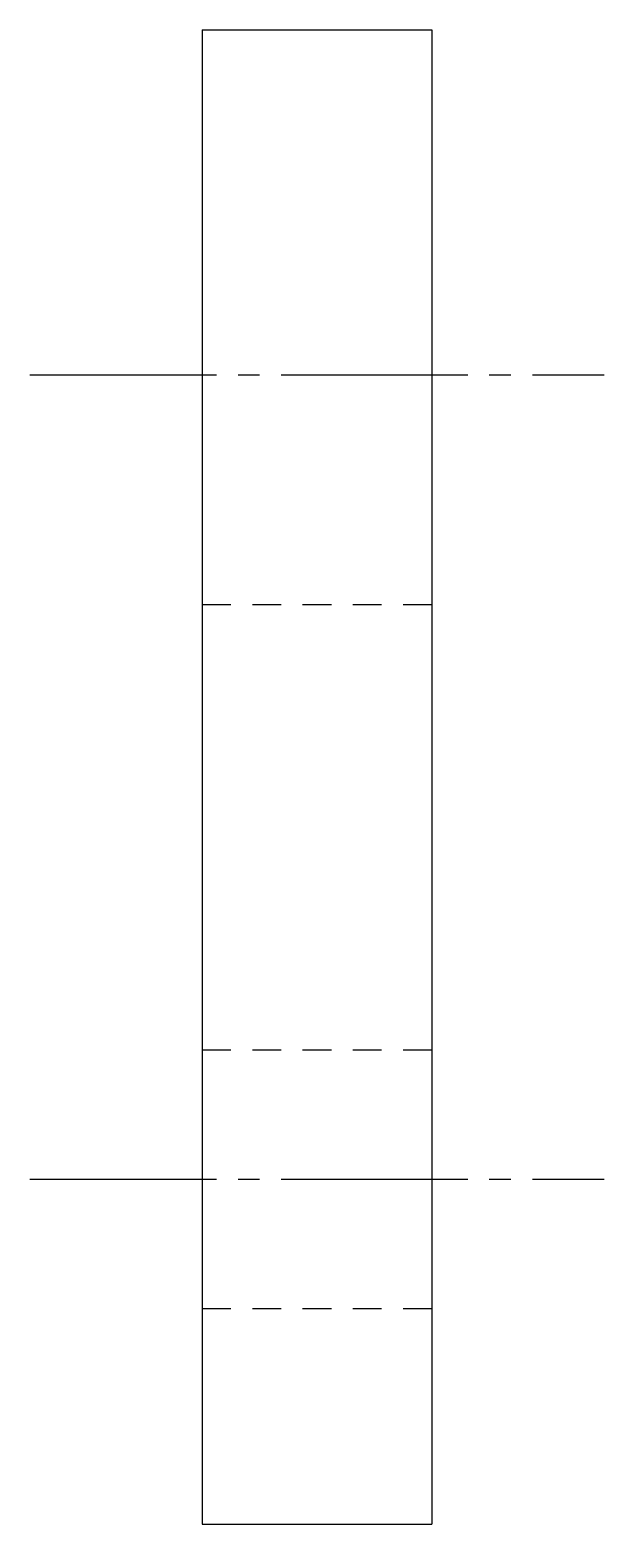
# Model space of a CAD drawing. Extents: x 21 to 381, y 20 to 176.
# Drawn here: x 371.18 to 381.18, y 148 to 174 of the extents above.
import ezdxf

# ---------------------------------------------------------------- set-up
doc = ezdxf.new("R2010")
doc.units = 0
doc.header["$LTSCALE"] = 0.25
doc.linetypes.add('CENTER', pattern=[17.5, 13, -1.5, 1.5, -1.5])
doc.linetypes.add('DASHED', pattern=[3.5, 2, -1.5])
doc.layers.get('0').update_dxf_attribs({"linetype": 'CONTINUOUS'})
doc.layers.add('CENTER', color=1, linetype='CENTER')

msp = doc.modelspace()

# ---------------------------------------------------------------- linework, layer by layer
for p, q in [((374.185, 174), (374.185, 148)), ((374.185, 174), (378.185, 174)), ((378.185, 174), (378.185, 148)), ((374.185, 148), (378.185, 148))]:
    msp.add_line(p, q)
at = {"color": 3, "linetype": 'DASHED'}
for p, q in [((374.185, 164), (378.185, 164)), ((374.185, 156.25), (378.185, 156.25)), ((374.185, 151.75), (378.185, 151.75))]:
    msp.add_line(p, q, dxfattribs=at)
at = {"layer": 'CENTER', "color": 1, "linetype": 'CENTER'}
for p, q in [((371.185, 168), (381.185, 168)), ((371.185, 154), (381.185, 154))]:
    msp.add_line(p, q, dxfattribs=at)

doc.saveas('drawing.dxf')
